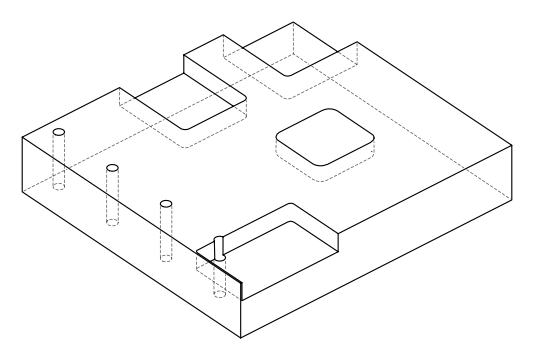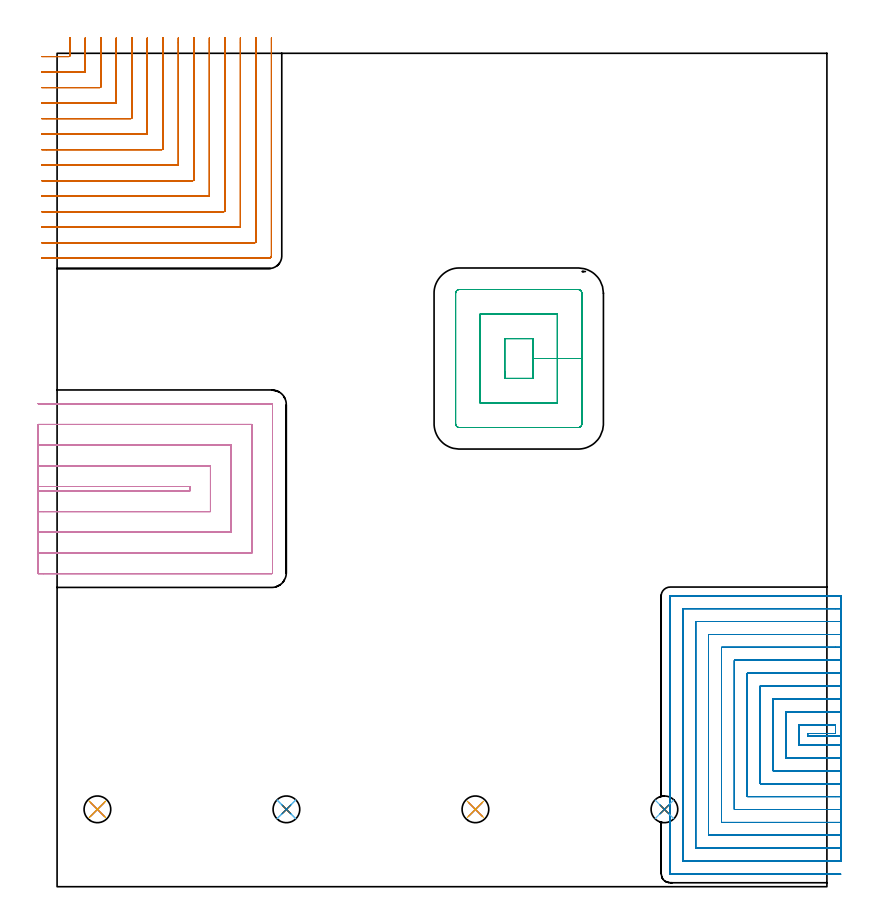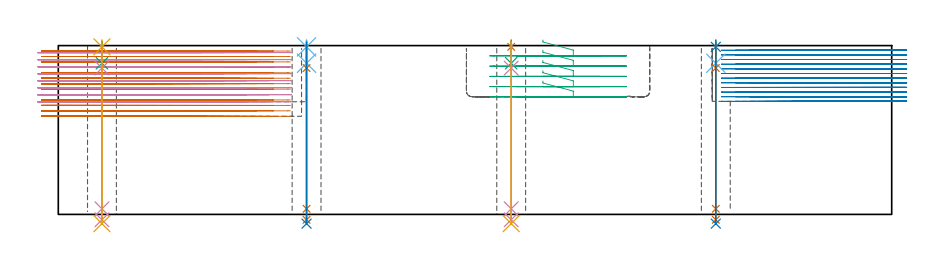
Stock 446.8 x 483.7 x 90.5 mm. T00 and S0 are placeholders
(PLAN: 20 operations, 16 tool changes, 196.6 min)
(1 MILL_CORNER_NOTCH_RECTANGULAR | CORNER_NOTCH_RECTANGULAR | NXT0201_011 | Follow Part, ap 3, ae 75% | 57.6 min | 616854 mm3)
(2 MILL_OPEN_POCKET | POCKET_OPEN | NXT0201_013 | Follow Part, ap 2.5, ae 75% | 99.62 min | 493242 mm3)
(3 MILL_RECTANGULAR_POCKET | POCKET_RECTANGULAR_STRAIGHT | NXT0201_007 | Follow Part, ap 6.25, ae 75% | 6.72 min | 278169 mm3)
(4 MILL_SLOT | SLOT_PARTIAL_RECTANGULAR | UGT0201_008 | Follow Part, ap 4, ae 75% | 28.96 min | 457963 mm3)
(5 SPOT_DRILL | STEP1HOLE | NXT0321_9005460120000 | 0.03 min | 35 mm3)
(6 SPOT_DRILL_1 | STEP1HOLE_1 | NXT0321_9005460120000 | 0.03 min | 12 mm3)
(7 SPOT_DRILL_2 | STEP1HOLE_2 | NXT0321_9005460120000 | 0.03 min | 21 mm3)
(8 SPOT_DRILL_3 | STEP1HOLE_3 | NXT0321_9005460120000 | 0.03 min | 0 mm3)
(9 DRILL_BLIND_HOLE_INTO_CENTER | STEP1HOLE | UGT0301_185 | 0.05 min | 221 mm3)
(10 GUN_DRILL_THROUGH_HOLE | STEP1HOLE | UGT0307_002 | 0.45 min | 2312 mm3)
(11 SPADE_DRILL_TO_ENLARGE_THROUGH_HOLE | STEP1HOLE | UGT0306_006 | 0.39 min | 14454 mm3)
(12 DRILL_BLIND_HOLE_INTO_CENTER_1 | STEP1HOLE_1 | UGT0301_185 | 0.05 min | 266 mm3)
(13 GUN_DRILL_THROUGH_HOLE_1 | STEP1HOLE_1 | UGT0307_002 | 0.45 min | 2246 mm3)
(14 SPADE_DRILL_TO_ENLARGE_THROUGH_HOLE_1 | STEP1HOLE_1 | UGT0306_006 | 0.39 min | 14497 mm3)
(15 DRILL_BLIND_HOLE_INTO_CENTER_2 | STEP1HOLE_2 | UGT0301_185 | 0.05 min | 275 mm3)
(16 GUN_DRILL_THROUGH_HOLE_2 | STEP1HOLE_2 | UGT0307_002 | 0.45 min | 2267 mm3)
(17 SPADE_DRILL_TO_ENLARGE_THROUGH_HOLE_2 | STEP1HOLE_2 | UGT0306_006 | 0.39 min | 14521 mm3)
(18 DRILL_BLIND_HOLE_INTO_CENTER_3 | STEP1HOLE_3 | UGT0301_185 | 0.05 min | 73 mm3)
(19 GUN_DRILL_THROUGH_HOLE_3 | STEP1HOLE_3 | UGT0307_002 | 0.45 min | 1693 mm3)
(20 SPADE_DRILL_TO_ENLARGE_THROUGH_HOLE_3 | STEP1HOLE_3 | UGT0306_006 | 0.39 min | 11579 mm3)
(TOOL NXT0201_011 | ENDMILL 12mm [2P460-1200-NA 1630] | D12 FL38 Z6)
(TOOL NXT0201_013 | ENDMILL 10mm | D10 FL30 Z4)
(TOOL NXT0201_007 | ENDMILL 25mm [R216.25-25050GCK54P 1620] | D25 R3 FL54 Z5)
(TOOL UGT0201_008 | End Mill 16 mm | D16 FL32 Z4)
(TOOL NXT0321_9005460120000 | NC Spot Drill, 142deg, 12mm, Carbide, Uncoated | D12 PA142 FL30 Z2)
(TOOL UGT0301_185 | Twist Drill 6.3 mm | D6.3 PA118 FL61 Z2)
(TOOL UGT0307_002 | Gun Drill 6 mm | D6 PA130 FL24 Z1)
(TOOL UGT0306_006 | Spade Drill 15.5mm | D15.5 PA132 FL10 Z2)
(OP 1 MILL_CORNER_NOTCH_RECTANGULAR)
G17 G21 G94 G90
T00 M6
G54
G17 G0 G90 X-9. Y481.8 S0 M3
G43 Z100.5 H1
Z87.585
G94 G1 X-6. F250.
X6.808 F500.
G3 X7.4 Y482.392 R0.6
G1 Y489.7
Y492.7 F250.
G0 Z100.5
X-9. Y472.8
Z87.585
G1 X-6.
X15.807 F500.
G3 X16.4 Y473.393 R0.6
G1 Y489.7
Y492.7 F250.
G0 Z100.5
X-9. Y463.8
Z87.585
G1 X-6.
X24.807 F500.
G3 X25.4 Y464.393 R0.6
G1 Y489.7
Y492.7 F250.
G0 Z100.5
X-9. Y454.8
Z87.585
G1 X-6.
X33.807 F500.
G3 X34.4 Y455.393 R0.6
G1 Y489.7
Y492.7 F250.
G0 Z100.5
X-9. Y445.8
Z87.585
G1 X-6.
X42.806 F500.
G3 X43.4 Y446.394 R0.6
G1 Y489.7
Y492.7 F250.
G0 Z100.5
X-9. Y436.8
Z87.585
G1 X-6.
X51.806 F500.
G3 X52.4 Y437.394 R0.6
G1 Y489.7
Y492.7 F250.
G0 Z100.5
X-9. Y427.8
Z87.585
G1 X-6.
X60.806 F500.
G3 X61.4 Y428.394 R0.6
G1 Y489.7
Y492.7 F250.
G0 Z100.5
X-9. Y418.8
Z87.585
G1 X-6.
X69.805 F500.
G3 X70.4 Y419.395 R0.6
G1 Y489.7
Y492.7 F250.
G0 Z100.5
X-9. Y409.8
Z87.585
G1 X-6.
X78.805 F500.
G3 X79.4 Y410.395 R0.6
G1 Y489.7
Y492.7 F250.
G0 Z100.5
X-9. Y400.8
Z87.585
G1 X-6.
X87.805 F500.
G3 X88.4 Y401.395 R0.6
G1 Y489.7
Y492.7 F250.
G0 Z100.5
X-9. Y391.8
Z87.585
G1 X-6.
X96.805 F500.
G3 X97.4 Y392.395 R0.6
G1 Y489.7
Y492.7 F250.
G0 Z100.5
X-9. Y382.8
Z87.585
G1 X-6.
X105.804 F500.
G3 X106.4 Y383.396 R0.6
G1 Y489.7
Y492.7 F250.
G0 Z100.5
X-9. Y373.8
Z87.585
G1 X-6.
X114.804 F500.
G3 X115.4 Y374.396 R0.6
G1 Y489.7
Y492.7 F250.
G0 Z100.5
X-9. Y364.8
Z87.585
G1 X-6.
X123.1 F500.
G3 X124.4 Y366.1 R1.3
G1 Y489.7
Y492.7 F250.
G0 Z100.5
X-9. Y481.8
Z84.669
G1 X-6.
X6.808 F500.
G3 X7.4 Y482.392 R0.6
G1 Y489.7
Y492.7 F250.
G0 Z100.5
X-9. Y472.8
Z84.669
G1 X-6.
X15.807 F500.
G3 X16.4 Y473.393 R0.6
G1 Y489.7
Y492.7 F250.
G0 Z100.5
X-9. Y463.8
Z84.669
G1 X-6.
X24.807 F500.
G3 X25.4 Y464.393 R0.6
G1 Y489.7
Y492.7 F250.
G0 Z100.5
X-9. Y454.8
Z84.669
G1 X-6.
X33.807 F500.
G3 X34.4 Y455.393 R0.6
G1 Y489.7
Y492.7 F250.
G0 Z100.5
X-9. Y445.8
Z84.669
G1 X-6.
X42.806 F500.
G3 X43.4 Y446.394 R0.6
G1 Y489.7
Y492.7 F250.
G0 Z100.5
X-9. Y436.8
Z84.669
G1 X-6.
X51.806 F500.
G3 X52.4 Y437.394 R0.6
G1 Y489.7
Y492.7 F250.
G0 Z100.5
X-9. Y427.8
Z84.669
G1 X-6.
X60.806 F500.
G3 X61.4 Y428.394 R0.6
G1 Y489.7
Y492.7 F250.
G0 Z100.5
X-9. Y418.8
Z84.669
G1 X-6.
X69.805 F500.
G3 X70.4 Y419.395 R0.6
G1 Y489.7
Y492.7 F250.
G0 Z100.5
X-9. Y409.8
Z84.669
G1 X-6.
X78.805 F500.
G3 X79.4 Y410.395 R0.6
G1 Y489.7
Y492.7 F250.
G0 Z100.5
X-9. Y400.8
Z84.669
G1 X-6.
X87.805 F500.
G3 X88.4 Y401.395 R0.6
G1 Y489.7
Y492.7 F250.
G0 Z100.5
X-9. Y391.8
Z84.669
G1 X-6.
X96.805 F500.
G3 X97.4 Y392.395 R0.6
G1 Y489.7
Y492.7 F250.
G0 Z100.5
X-9. Y382.8
Z84.669
G1 X-6.
X105.804 F500.
G3 X106.4 Y383.396 R0.6
G1 Y489.7
Y492.7 F250.
G0 Z100.5
X-9. Y373.8
Z84.669
G1 X-6.
X114.804 F500.
G3 X115.4 Y374.396 R0.6
G1 Y489.7
Y492.7 F250.
G0 Z100.5
X-9. Y364.8
Z84.669
G1 X-6.
X123.1 F500.
G3 X124.4 Y366.1 R1.3
G1 Y489.7
Y492.7 F250.
G0 Z100.5
X-9. Y481.8
Z81.754
G1 X-6.
X6.808 F500.
G3 X7.4 Y482.392 R0.6
G1 Y489.7
Y492.7 F250.
G0 Z100.5
X-9. Y472.8
Z81.754
G1 X-6.
X15.807 F500.
G3 X16.4 Y473.393 R0.6
G1 Y489.7
Y492.7 F250.
G0 Z100.5
X-9. Y463.8
Z81.754
G1 X-6.
X24.807 F500.
G3 X25.4 Y464.393 R0.6
G1 Y489.7
Y492.7 F250.
G0 Z100.5
X-9. Y454.8
Z81.754
G1 X-6.
X33.807 F500.
G3 X34.4 Y455.393 R0.6
G1 Y489.7
Y492.7 F250.
G0 Z100.5
X-9. Y445.8
Z81.754
G1 X-6.
X42.806 F500.
G3 X43.4 Y446.394 R0.6
G1 Y489.7
Y492.7 F250.
G0 Z100.5
X-9. Y436.8
Z81.754
G1 X-6.
X51.806 F500.
G3 X52.4 Y437.394 R0.6
G1 Y489.7
Y492.7 F250.
G0 Z100.5
X-9. Y427.8
Z81.754
G1 X-6.
X60.806 F500.
G3 X61.4 Y428.394 R0.6
G1 Y489.7
Y492.7 F250.
G0 Z100.5
X-9. Y418.8
Z81.754
G1 X-6.
X69.805 F500.
G3 X70.4 Y419.395 R0.6
G1 Y489.7
Y492.7 F250.
G0 Z100.5
X-9. Y409.8
Z81.754
G1 X-6.
X78.805 F500.
G3 X79.4 Y410.395 R0.6
G1 Y489.7
Y492.7 F250.
G0 Z100.5
X-9. Y400.8
Z81.754
G1 X-6.
X87.805 F500.
G3 X88.4 Y401.395 R0.6
G1 Y489.7
Y492.7 F250.
G0 Z100.5
X-9. Y391.8
Z81.754
G1 X-6.
X96.805 F500.
G3 X97.4 Y392.395 R0.6
G1 Y489.7
Y492.7 F250.
G0 Z100.5
X-9. Y382.8
Z81.754
G1 X-6.
X105.804 F500.
G3 X106.4 Y383.396 R0.6
G1 Y489.7
Y492.7 F250.
G0 Z100.5
X-9. Y373.8
Z81.754
G1 X-6.
X114.804 F500.
G3 X115.4 Y374.396 R0.6
G1 Y489.7
Y492.7 F250.
G0 Z100.5
X-9. Y364.8
Z81.754
G1 X-6.
X123.1 F500.
G3 X124.4 Y366.1 R1.3
G1 Y489.7
Y492.7 F250.
G0 Z100.5
X-9. Y481.8
Z78.838
G1 X-6.
X6.808 F500.
G3 X7.4 Y482.392 R0.6
G1 Y489.7
Y492.7 F250.
G0 Z100.5
X-9. Y472.8
Z78.838
G1 X-6.
X15.807 F500.
G3 X16.4 Y473.393 R0.6
G1 Y489.7
Y492.7 F250.
G0 Z100.5
X-9. Y463.8
Z78.838
G1 X-6.
X24.807 F500.
G3 X25.4 Y464.393 R0.6
G1 Y489.7
Y492.7 F250.
G0 Z100.5
X-9. Y454.8
Z78.838
G1 X-6.
X33.807 F500.
G3 X34.4 Y455.393 R0.6
G1 Y489.7
Y492.7 F250.
G0 Z100.5
X-9. Y445.8
Z78.838
G1 X-6.
X42.806 F500.
G3 X43.4 Y446.394 R0.6
G1 Y489.7
Y492.7 F250.
G0 Z100.5
X-9. Y436.8
Z78.838
G1 X-6.
X51.806 F500.
G3 X52.4 Y437.394 R0.6
G1 Y489.7
Y492.7 F250.
G0 Z100.5
X-9. Y427.8
Z78.838
G1 X-6.
X60.806 F500.
G3 X61.4 Y428.394 R0.6
G1 Y489.7
Y492.7 F250.
G0 Z100.5
X-9. Y418.8
Z78.838
G1 X-6.
X69.805 F500.
G3 X70.4 Y419.395 R0.6
G1 Y489.7
Y492.7 F250.
G0 Z100.5
X-9. Y409.8
Z78.838
G1 X-6.
X78.805 F500.
G3 X79.4 Y410.395 R0.6
G1 Y489.7
Y492.7 F250.
G0 Z100.5
X-9. Y400.8
Z78.838
G1 X-6.
X87.805 F500.
G3 X88.4 Y401.395 R0.6
G1 Y489.7
Y492.7 F250.
G0 Z100.5
X-9. Y391.8
Z78.838
G1 X-6.
X96.805 F500.
G3 X97.4 Y392.395 R0.6
G1 Y489.7
Y492.7 F250.
G0 Z100.5
X-9. Y382.8
Z78.838
G1 X-6.
X105.804 F500.
G3 X106.4 Y383.396 R0.6
G1 Y489.7
Y492.7 F250.
G0 Z100.5
X-9. Y373.8
Z78.838
G1 X-6.
X114.804 F500.
G3 X115.4 Y374.396 R0.6
G1 Y489.7
Y492.7 F250.
G0 Z100.5
X-9. Y364.8
Z78.838
G1 X-6.
X123.1 F500.
G3 X124.4 Y366.1 R1.3
G1 Y489.7
Y492.7 F250.
G0 Z100.5
X-9. Y481.8
Z75.923
G1 X-6.
X6.808 F500.
G3 X7.4 Y482.392 R0.6
G1 Y489.7
Y492.7 F250.
G0 Z100.5
X-9. Y472.8
Z75.923
G1 X-6.
X15.807 F500.
G3 X16.4 Y473.393 R0.6
G1 Y489.7
Y492.7 F250.
G0 Z100.5
X-9. Y463.8
Z75.923
G1 X-6.
X24.807 F500.
G3 X25.4 Y464.393 R0.6
G1 Y489.7
Y492.7 F250.
G0 Z100.5
X-9. Y454.8
Z75.923
G1 X-6.
X33.807 F500.
G3 X34.4 Y455.393 R0.6
G1 Y489.7
Y492.7 F250.
G0 Z100.5
X-9. Y445.8
Z75.923
G1 X-6.
X42.806 F500.
G3 X43.4 Y446.394 R0.6
G1 Y489.7
Y492.7 F250.
G0 Z100.5
X-9. Y436.8
Z75.923
G1 X-6.
X51.806 F500.
G3 X52.4 Y437.394 R0.6
G1 Y489.7
Y492.7 F250.
G0 Z100.5
X-9. Y427.8
Z75.923
G1 X-6.
X60.806 F500.
G3 X61.4 Y428.394 R0.6
G1 Y489.7
Y492.7 F250.
G0 Z100.5
X-9. Y418.8
Z75.923
G1 X-6.
X69.805 F500.
G3 X70.4 Y419.395 R0.6
G1 Y489.7
Y492.7 F250.
G0 Z100.5
X-9. Y409.8
Z75.923
G1 X-6.
X78.805 F500.
G3 X79.4 Y410.395 R0.6
G1 Y489.7
Y492.7 F250.
G0 Z100.5
X-9. Y400.8
Z75.923
G1 X-6.
X87.805 F500.
G3 X88.4 Y401.395 R0.6
G1 Y489.7
Y492.7 F250.
G0 Z100.5
X-9. Y391.8
Z75.923
G1 X-6.
X96.805 F500.
G3 X97.4 Y392.395 R0.6
G1 Y489.7
Y492.7 F250.
G0 Z100.5
X-9. Y382.8
Z75.923
G1 X-6.
X105.804 F500.
G3 X106.4 Y383.396 R0.6
G1 Y489.7
Y492.7 F250.
G0 Z100.5
X-9. Y373.8
Z75.923
G1 X-6.
X114.804 F500.
G3 X115.4 Y374.396 R0.6
G1 Y489.7
Y492.7 F250.
G0 Z100.5
X-9. Y364.8
Z75.923
G1 X-6.
X123.1 F500.
G3 X124.4 Y366.1 R1.3
G1 Y489.7
Y492.7 F250.
G0 Z100.5
X-9. Y481.8
Z73.008
G1 X-6.
X6.808 F500.
G3 X7.4 Y482.392 R0.6
G1 Y489.7
Y492.7 F250.
G0 Z100.5
X-9. Y472.8
Z73.008
G1 X-6.
X15.807 F500.
G3 X16.4 Y473.393 R0.6
G1 Y489.7
Y492.7 F250.
G0 Z100.5
X-9. Y463.8
Z73.008
G1 X-6.
X24.807 F500.
G3 X25.4 Y464.393 R0.6
G1 Y489.7
Y492.7 F250.
G0 Z100.5
X-9. Y454.8
Z73.008
G1 X-6.
X33.807 F500.
G3 X34.4 Y455.393 R0.6
G1 Y489.7
Y492.7 F250.
G0 Z100.5
X-9. Y445.8
Z73.008
G1 X-6.
X42.806 F500.
G3 X43.4 Y446.394 R0.6
G1 Y489.7
Y492.7 F250.
G0 Z100.5
X-9. Y436.8
Z73.008
G1 X-6.
X51.806 F500.
G3 X52.4 Y437.394 R0.6
G1 Y489.7
Y492.7 F250.
G0 Z100.5
X-9. Y427.8
Z73.008
G1 X-6.
X60.806 F500.
G3 X61.4 Y428.394 R0.6
G1 Y489.7
Y492.7 F250.
G0 Z100.5
X-9. Y418.8
Z73.008
G1 X-6.
X69.805 F500.
G3 X70.4 Y419.395 R0.6
G1 Y489.7
Y492.7 F250.
G0 Z100.5
X-9. Y409.8
Z73.008
G1 X-6.
X78.805 F500.
G3 X79.4 Y410.395 R0.6
G1 Y489.7
Y492.7 F250.
G0 Z100.5
X-9. Y400.8
Z73.008
G1 X-6.
X87.805 F500.
G3 X88.4 Y401.395 R0.6
G1 Y489.7
Y492.7 F250.
G0 Z100.5
X-9. Y391.8
Z73.008
G1 X-6.
X96.805 F500.
G3 X97.4 Y392.395 R0.6
G1 Y489.7
Y492.7 F250.
G0 Z100.5
X-9. Y382.8
Z73.008
G1 X-6.
X105.804 F500.
G3 X106.4 Y383.396 R0.6
G1 Y489.7
Y492.7 F250.
G0 Z100.5
X-9. Y373.8
Z73.008
G1 X-6.
X114.804 F500.
G3 X115.4 Y374.396 R0.6
G1 Y489.7
Y492.7 F250.
G0 Z100.5
X-9. Y364.8
Z73.008
G1 X-6.
X123.1 F500.
G3 X124.4 Y366.1 R1.3
G1 Y489.7
Y492.7 F250.
G0 Z100.5
X-9. Y481.8
Z70.092
G1 X-6.
X6.808 F500.
G3 X7.4 Y482.392 R0.6
G1 Y489.7
Y492.7 F250.
G0 Z100.5
X-9. Y472.8
Z70.092
G1 X-6.
X15.807 F500.
G3 X16.4 Y473.393 R0.6
G1 Y489.7
Y492.7 F250.
G0 Z100.5
X-9. Y463.8
Z70.092
G1 X-6.
X24.807 F500.
G3 X25.4 Y464.393 R0.6
G1 Y489.7
Y492.7 F250.
G0 Z100.5
X-9. Y454.8
Z70.092
G1 X-6.
X33.807 F500.
G3 X34.4 Y455.393 R0.6
G1 Y489.7
Y492.7 F250.
G0 Z100.5
X-9. Y445.8
Z70.092
G1 X-6.
X42.806 F500.
G3 X43.4 Y446.394 R0.6
G1 Y489.7
Y492.7 F250.
G0 Z100.5
X-9. Y436.8
Z70.092
G1 X-6.
X51.806 F500.
G3 X52.4 Y437.394 R0.6
G1 Y489.7
Y492.7 F250.
G0 Z100.5
X-9. Y427.8
Z70.092
G1 X-6.
X60.806 F500.
G3 X61.4 Y428.394 R0.6
G1 Y489.7
Y492.7 F250.
G0 Z100.5
X-9. Y418.8
Z70.092
G1 X-6.
X69.805 F500.
G3 X70.4 Y419.395 R0.6
G1 Y489.7
Y492.7 F250.
G0 Z100.5
X-9. Y409.8
Z70.092
G1 X-6.
X78.805 F500.
G3 X79.4 Y410.395 R0.6
G1 Y489.7
Y492.7 F250.
G0 Z100.5
X-9. Y400.8
Z70.092
G1 X-6.
X87.805 F500.
G3 X88.4 Y401.395 R0.6
G1 Y489.7
Y492.7 F250.
G0 Z100.5
X-9. Y391.8
Z70.092
G1 X-6.
X96.805 F500.
G3 X97.4 Y392.395 R0.6
G1 Y489.7
Y492.7 F250.
G0 Z100.5
X-9. Y382.8
Z70.092
G1 X-6.
X105.804 F500.
G3 X106.4 Y383.396 R0.6
G1 Y489.7
Y492.7 F250.
G0 Z100.5
X-9. Y373.8
Z70.092
G1 X-6.
X114.804 F500.
G3 X115.4 Y374.396 R0.6
G1 Y489.7
Y492.7 F250.
G0 Z100.5
X-9. Y364.8
Z70.092
G1 X-6.
X123.1 F500.
G3 X124.4 Y366.1 R1.3
G1 Y489.7
Y492.7 F250.
G0 Z100.5
X-9. Y481.8
Z67.177
G1 X-6.
X6.808 F500.
G3 X7.4 Y482.392 R0.6
G1 Y489.7
Y492.7 F250.
G0 Z100.5
X-9. Y472.8
Z67.177
G1 X-6.
X15.807 F500.
G3 X16.4 Y473.393 R0.6
G1 Y489.7
Y492.7 F250.
G0 Z100.5
X-9. Y463.8
Z67.177
G1 X-6.
X24.807 F500.
G3 X25.4 Y464.393 R0.6
G1 Y489.7
Y492.7 F250.
G0 Z100.5
X-9. Y454.8
Z67.177
G1 X-6.
X33.807 F500.
G3 X34.4 Y455.393 R0.6
G1 Y489.7
Y492.7 F250.
G0 Z100.5
X-9. Y445.8
Z67.177
G1 X-6.
X42.806 F500.
G3 X43.4 Y446.394 R0.6
G1 Y489.7
Y492.7 F250.
G0 Z100.5
X-9. Y436.8
Z67.177
G1 X-6.
X51.806 F500.
G3 X52.4 Y437.394 R0.6
G1 Y489.7
Y492.7 F250.
G0 Z100.5
X-9. Y427.8
Z67.177
G1 X-6.
X60.806 F500.
G3 X61.4 Y428.394 R0.6
G1 Y489.7
Y492.7 F250.
G0 Z100.5
X-9. Y418.8
Z67.177
G1 X-6.
X69.805 F500.
G3 X70.4 Y419.395 R0.6
G1 Y489.7
Y492.7 F250.
G0 Z100.5
X-9. Y409.8
Z67.177
G1 X-6.
X78.805 F500.
G3 X79.4 Y410.395 R0.6
G1 Y489.7
Y492.7 F250.
G0 Z100.5
X-9. Y400.8
Z67.177
G1 X-6.
X87.805 F500.
G3 X88.4 Y401.395 R0.6
G1 Y489.7
Y492.7 F250.
G0 Z100.5
X-9. Y391.8
Z67.177
G1 X-6.
X96.805 F500.
G3 X97.4 Y392.395 R0.6
G1 Y489.7
Y492.7 F250.
G0 Z100.5
X-9. Y382.8
Z67.177
G1 X-6.
X105.804 F500.
G3 X106.4 Y383.396 R0.6
G1 Y489.7
Y492.7 F250.
G0 Z100.5
X-9. Y373.8
Z67.177
G1 X-6.
X114.804 F500.
G3 X115.4 Y374.396 R0.6
G1 Y489.7
Y492.7 F250.
G0 Z100.5
X-9. Y364.8
Z67.177
G1 X-6.
X123.1 F500.
G3 X124.4 Y366.1 R1.3
G1 Y489.7
Y492.7 F250.
G0 Z100.5
X-9. Y481.8
Z64.262
G1 X-6.
X6.808 F500.
G3 X7.4 Y482.392 R0.6
G1 Y489.7
Y492.7 F250.
G0 Z100.5
X-9. Y472.8
Z64.262
G1 X-6.
X15.807 F500.
G3 X16.4 Y473.393 R0.6
G1 Y489.7
Y492.7 F250.
G0 Z100.5
X-9. Y463.8
Z64.262
G1 X-6.
X24.807 F500.
G3 X25.4 Y464.393 R0.6
G1 Y489.7
Y492.7 F250.
G0 Z100.5
X-9. Y454.8
Z64.262
G1 X-6.
X33.807 F500.
G3 X34.4 Y455.393 R0.6
G1 Y489.7
Y492.7 F250.
G0 Z100.5
X-9. Y445.8
Z64.262
G1 X-6.
X42.806 F500.
G3 X43.4 Y446.394 R0.6
G1 Y489.7
Y492.7 F250.
G0 Z100.5
X-9. Y436.8
Z64.262
G1 X-6.
X51.806 F500.
G3 X52.4 Y437.394 R0.6
G1 Y489.7
Y492.7 F250.
G0 Z100.5
X-9. Y427.8
Z64.262
G1 X-6.
X60.806 F500.
G3 X61.4 Y428.394 R0.6
G1 Y489.7
Y492.7 F250.
G0 Z100.5
X-9. Y418.8
Z64.262
G1 X-6.
X69.805 F500.
G3 X70.4 Y419.395 R0.6
G1 Y489.7
Y492.7 F250.
G0 Z100.5
X-9. Y409.8
Z64.262
G1 X-6.
X78.805 F500.
G3 X79.4 Y410.395 R0.6
G1 Y489.7
Y492.7 F250.
G0 Z100.5
X-9. Y400.8
Z64.262
G1 X-6.
X87.805 F500.
G3 X88.4 Y401.395 R0.6
G1 Y489.7
Y492.7 F250.
G0 Z100.5
X-9. Y391.8
Z64.262
G1 X-6.
X96.805 F500.
G3 X97.4 Y392.395 R0.6
G1 Y489.7
Y492.7 F250.
G0 Z100.5
X-9. Y382.8
Z64.262
G1 X-6.
X105.804 F500.
G3 X106.4 Y383.396 R0.6
G1 Y489.7
Y492.7 F250.
G0 Z100.5
X-9. Y373.8
Z64.262
G1 X-6.
X114.804 F500.
G3 X115.4 Y374.396 R0.6
G1 Y489.7
Y492.7 F250.
G0 Z100.5
X-9. Y364.8
Z64.262
G1 X-6.
X123.1 F500.
G3 X124.4 Y366.1 R1.3
G1 Y489.7
Y492.7 F250.
G0 Z100.5
X-9. Y481.8
Z61.346
G1 X-6.
X6.808 F500.
G3 X7.4 Y482.392 R0.6
G1 Y489.7
Y492.7 F250.
G0 Z100.5
X-9. Y472.8
Z61.346
G1 X-6.
X15.807 F500.
G3 X16.4 Y473.393 R0.6
G1 Y489.7
Y492.7 F250.
G0 Z100.5
X-9. Y463.8
Z61.346
G1 X-6.
X24.807 F500.
G3 X25.4 Y464.393 R0.6
G1 Y489.7
Y492.7 F250.
G0 Z100.5
X-9. Y454.8
Z61.346
G1 X-6.
X33.807 F500.
G3 X34.4 Y455.393 R0.6
G1 Y489.7
Y492.7 F250.
G0 Z100.5
X-9. Y445.8
Z61.346
G1 X-6.
X42.806 F500.
G3 X43.4 Y446.394 R0.6
G1 Y489.7
Y492.7 F250.
G0 Z100.5
X-9. Y436.8
Z61.346
G1 X-6.
X51.806 F500.
G3 X52.4 Y437.394 R0.6
G1 Y489.7
Y492.7 F250.
G0 Z100.5
X-9. Y427.8
Z61.346
G1 X-6.
X60.806 F500.
G3 X61.4 Y428.394 R0.6
G1 Y489.7
Y492.7 F250.
G0 Z100.5
X-9. Y418.8
Z61.346
G1 X-6.
X69.805 F500.
G3 X70.4 Y419.395 R0.6
G1 Y489.7
Y492.7 F250.
G0 Z100.5
X-9. Y409.8
Z61.346
G1 X-6.
X78.805 F500.
G3 X79.4 Y410.395 R0.6
G1 Y489.7
Y492.7 F250.
G0 Z100.5
X-9. Y400.8
Z61.346
G1 X-6.
X87.805 F500.
G3 X88.4 Y401.395 R0.6
G1 Y489.7
Y492.7 F250.
G0 Z100.5
X-9. Y391.8
Z61.346
G1 X-6.
X96.805 F500.
G3 X97.4 Y392.395 R0.6
G1 Y489.7
Y492.7 F250.
G0 Z100.5
X-9. Y382.8
Z61.346
G1 X-6.
X105.804 F500.
G3 X106.4 Y383.396 R0.6
G1 Y489.7
Y492.7 F250.
G0 Z100.5
X-9. Y373.8
Z61.346
G1 X-6.
X114.804 F500.
G3 X115.4 Y374.396 R0.6
G1 Y489.7
Y492.7 F250.
G0 Z100.5
X-9. Y364.8
Z61.346
G1 X-6.
X123.1 F500.
G3 X124.4 Y366.1 R1.3
G1 Y489.7
Y492.7 F250.
G0 Z100.5
X-9. Y481.8
Z58.431
G1 X-6.
X6.808 F500.
G3 X7.4 Y482.392 R0.6
G1 Y489.7
Y492.7 F250.
G0 Z100.5
X-9. Y472.8
Z58.431
G1 X-6.
X15.807 F500.
G3 X16.4 Y473.393 R0.6
G1 Y489.7
Y492.7 F250.
G0 Z100.5
X-9. Y463.8
Z58.431
G1 X-6.
X24.807 F500.
G3 X25.4 Y464.393 R0.6
G1 Y489.7
Y492.7 F250.
G0 Z100.5
X-9. Y454.8
Z58.431
G1 X-6.
X33.807 F500.
G3 X34.4 Y455.393 R0.6
G1 Y489.7
Y492.7 F250.
G0 Z100.5
X-9. Y445.8
Z58.431
G1 X-6.
X42.806 F500.
G3 X43.4 Y446.394 R0.6
G1 Y489.7
Y492.7 F250.
G0 Z100.5
X-9. Y436.8
Z58.431
G1 X-6.
X51.806 F500.
G3 X52.4 Y437.394 R0.6
G1 Y489.7
Y492.7 F250.
G0 Z100.5
X-9. Y427.8
Z58.431
G1 X-6.
X60.806 F500.
G3 X61.4 Y428.394 R0.6
G1 Y489.7
Y492.7 F250.
G0 Z100.5
X-9. Y418.8
Z58.431
G1 X-6.
X69.805 F500.
G3 X70.4 Y419.395 R0.6
G1 Y489.7
Y492.7 F250.
G0 Z100.5
X-9. Y409.8
Z58.431
G1 X-6.
X78.805 F500.
G3 X79.4 Y410.395 R0.6
G1 Y489.7
Y492.7 F250.
G0 Z100.5
X-9. Y400.8
Z58.431
G1 X-6.
X87.805 F500.
G3 X88.4 Y401.395 R0.6
G1 Y489.7
Y492.7 F250.
G0 Z100.5
X-9. Y391.8
Z58.431
G1 X-6.
X96.805 F500.
G3 X97.4 Y392.395 R0.6
G1 Y489.7
Y492.7 F250.
G0 Z100.5
X-9. Y382.8
Z58.431
G1 X-6.
X105.804 F500.
G3 X106.4 Y383.396 R0.6
G1 Y489.7
Y492.7 F250.
G0 Z100.5
X-9. Y373.8
Z58.431
G1 X-6.
X114.804 F500.
G3 X115.4 Y374.396 R0.6
G1 Y489.7
Y492.7 F250.
G0 Z100.5
X-9. Y364.8
Z58.431
G1 X-6.
X123.1 F500.
G3 X124.4 Y366.1 R1.3
G1 Y489.7
Y492.7 F250.
G0 Z100.5
X-9. Y481.8
Z55.515
G1 X-6.
X6.808 F500.
G3 X7.4 Y482.392 R0.6
G1 Y489.7
Y492.7 F250.
G0 Z100.5
X-9. Y472.8
Z55.515
G1 X-6.
X15.807 F500.
G3 X16.4 Y473.393 R0.6
G1 Y489.7
Y492.7 F250.
G0 Z100.5
X-9. Y463.8
Z55.515
G1 X-6.
X24.807 F500.
G3 X25.4 Y464.393 R0.6
G1 Y489.7
Y492.7 F250.
G0 Z100.5
X-9. Y454.8
Z55.515
G1 X-6.
X33.807 F500.
G3 X34.4 Y455.393 R0.6
G1 Y489.7
Y492.7 F250.
G0 Z100.5
X-9. Y445.8
Z55.515
G1 X-6.
X42.806 F500.
G3 X43.4 Y446.394 R0.6
G1 Y489.7
Y492.7 F250.
G0 Z100.5
X-9. Y436.8
Z55.515
G1 X-6.
X51.806 F500.
G3 X52.4 Y437.394 R0.6
G1 Y489.7
Y492.7 F250.
G0 Z100.5
X-9. Y427.8
Z55.515
G1 X-6.
X60.806 F500.
G3 X61.4 Y428.394 R0.6
G1 Y489.7
Y492.7 F250.
G0 Z100.5
X-9. Y418.8
Z55.515
G1 X-6.
X69.805 F500.
G3 X70.4 Y419.395 R0.6
G1 Y489.7
Y492.7 F250.
G0 Z100.5
X-9. Y409.8
Z55.515
G1 X-6.
X78.805 F500.
G3 X79.4 Y410.395 R0.6
G1 Y489.7
Y492.7 F250.
G0 Z100.5
X-9. Y400.8
Z55.515
G1 X-6.
X87.805 F500.
G3 X88.4 Y401.395 R0.6
G1 Y489.7
Y492.7 F250.
G0 Z100.5
X-9. Y391.8
Z55.515
G1 X-6.
X96.805 F500.
G3 X97.4 Y392.395 R0.6
G1 Y489.7
Y492.7 F250.
G0 Z100.5
X-9. Y382.8
Z55.515
G1 X-6.
X105.804 F500.
G3 X106.4 Y383.396 R0.6
G1 Y489.7
Y492.7 F250.
G0 Z100.5
X-9. Y373.8
Z55.515
G1 X-6.
X114.804 F500.
G3 X115.4 Y374.396 R0.6
G1 Y489.7
Y492.7 F250.
G0 Z100.5
X-9. Y364.8
Z55.515
G1 X-6.
X123.1 F500.
G3 X124.4 Y366.1 R1.3
G1 Y489.7
Y492.7 F250.
G0 Z100.5
X-9. Y481.8
Z52.6
G1 X-6.
X6.808 F500.
G3 X7.4 Y482.392 R0.6
G1 Y489.7
Y492.7 F250.
G0 Z100.5
X-9. Y472.8
Z52.6
G1 X-6.
X15.807 F500.
G3 X16.4 Y473.393 R0.6
G1 Y489.7
Y492.7 F250.
G0 Z100.5
X-9. Y463.8
Z52.6
G1 X-6.
X24.807 F500.
G3 X25.4 Y464.393 R0.6
G1 Y489.7
Y492.7 F250.
G0 Z100.5
X-9. Y454.8
Z52.6
G1 X-6.
X33.807 F500.
G3 X34.4 Y455.393 R0.6
G1 Y489.7
Y492.7 F250.
G0 Z100.5
X-9. Y445.8
Z52.6
G1 X-6.
X42.806 F500.
G3 X43.4 Y446.394 R0.6
G1 Y489.7
Y492.7 F250.
G0 Z100.5
X-9. Y436.8
Z52.6
G1 X-6.
X51.806 F500.
G3 X52.4 Y437.394 R0.6
G1 Y489.7
Y492.7 F250.
G0 Z100.5
X-9. Y427.8
Z52.6
G1 X-6.
X60.806 F500.
G3 X61.4 Y428.394 R0.6
G1 Y489.7
Y492.7 F250.
G0 Z100.5
X-9. Y418.8
Z52.6
G1 X-6.
X69.805 F500.
G3 X70.4 Y419.395 R0.6
G1 Y489.7
Y492.7 F250.
G0 Z100.5
X-9. Y409.8
Z52.6
G1 X-6.
X78.805 F500.
G3 X79.4 Y410.395 R0.6
G1 Y489.7
Y492.7 F250.
G0 Z100.5
X-9. Y400.8
Z52.6
G1 X-6.
X87.805 F500.
G3 X88.4 Y401.395 R0.6
G1 Y489.7
Y492.7 F250.
G0 Z100.5
X-9. Y391.8
Z52.6
G1 X-6.
X96.805 F500.
G3 X97.4 Y392.395 R0.6
G1 Y489.7
Y492.7 F250.
G0 Z100.5
X-9. Y382.8
Z52.6
G1 X-6.
X105.804 F500.
G3 X106.4 Y383.396 R0.6
G1 Y489.7
Y492.7 F250.
G0 Z100.5
X-9. Y373.8
Z52.6
G1 X-6.
X114.804 F500.
G3 X115.4 Y374.396 R0.6
G1 Y489.7
Y492.7 F250.
G0 Z100.5
X-9. Y364.8
Z52.6
G1 X-6.
X123.1 F500.
G3 X124.4 Y366.1 R1.3
G1 Y489.7
Y492.7 F250.
G0 Z100.5
M5
M2
(OP 2 MILL_OPEN_POCKET)
G17 G21 G94 G90
T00 M6
G54
G17 G0 G90 X454.8 Y87.3 S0 M3
G43 Z100.5 H0
Z88.008
G94 G1 X451.8 F250.
X435.6 F500.
Y88.9
X451.8
Y93.9
X430.6
Y82.3
X451.8
X454.8 F250.
Y101.4
X451.8
X423.1 F500.
Y74.8
X451.8
X454.8 F250.
Y108.9
X451.8
X415.6 F500.
Y67.3
X451.8
X454.8 F250.
Y116.4
X451.8
X408.1 F500.
Y59.8
X451.8
X454.8 F250.
Y123.9
X451.8
X400.6 F500.
Y52.3
X451.8
X454.8 F250.
Y131.4
X451.8
X393.1 F500.
Y44.8
X451.8
X454.8 F250.
Y138.9
X451.8
X385.6 F500.
Y37.3
X451.8
X454.8 F250.
Y146.4
X451.8
X378.1 F500.
Y29.8
X451.8
X454.8 F250.
Y153.9
X451.8
X370.6 F500.
Y22.3
X451.8
X454.8 F250.
Y161.4
X451.8
X363.1 F500.
Y14.8
X451.8
X454.8 F250.
Y168.9
X451.8
X355.8 F500.
G3 X355.6 Y168.7 R0.2
G1 Y7.5
G3 X355.8 Y7.3 R0.2
G1 X451.8
X454.8 F250.
G0 Y87.3 Z85.517
G1 X451.8
X435.6 F500.
Y88.9
X451.8
Y93.9
X430.6
Y82.3
X451.8
X454.8 F250.
Y101.4
X451.8
X423.1 F500.
Y74.8
X451.8
X454.8 F250.
Y108.9
X451.8
X415.6 F500.
Y67.3
X451.8
X454.8 F250.
Y116.4
X451.8
X408.1 F500.
Y59.8
X451.8
X454.8 F250.
Y123.9
X451.8
X400.6 F500.
Y52.3
X451.8
X454.8 F250.
Y131.4
X451.8
X393.1 F500.
Y44.8
X451.8
X454.8 F250.
Y138.9
X451.8
X385.6 F500.
Y37.3
X451.8
X454.8 F250.
Y146.4
X451.8
X378.1 F500.
Y29.8
X451.8
X454.8 F250.
Y153.9
X451.8
X370.6 F500.
Y22.3
X451.8
X454.8 F250.
Y161.4
X451.8
X363.1 F500.
Y14.8
X451.8
X454.8 F250.
Y168.9
X451.8
X355.8 F500.
G3 X355.6 Y168.7 R0.2
G1 Y7.5
G3 X355.8 Y7.3 R0.2
G1 X451.8
X454.8 F250.
G0 Y87.3 Z83.025
G1 X451.8
X435.6 F500.
Y88.9
X451.8
Y93.9
X430.6
Y82.3
X451.8
X454.8 F250.
Y101.4
X451.8
X423.1 F500.
Y74.8
X451.8
X454.8 F250.
Y108.9
X451.8
X415.6 F500.
Y67.3
X451.8
X454.8 F250.
Y116.4
X451.8
X408.1 F500.
Y59.8
X451.8
X454.8 F250.
Y123.9
X451.8
X400.6 F500.
Y52.3
X451.8
X454.8 F250.
Y131.4
X451.8
X393.1 F500.
Y44.8
X451.8
X454.8 F250.
Y138.9
X451.8
X385.6 F500.
Y37.3
X451.8
X454.8 F250.
Y146.4
X451.8
X378.1 F500.
Y29.8
X451.8
X454.8 F250.
Y153.9
X451.8
X370.6 F500.
Y22.3
X451.8
X454.8 F250.
Y161.4
X451.8
X363.1 F500.
Y14.8
X451.8
X454.8 F250.
Y168.9
X451.8
X355.8 F500.
G3 X355.6 Y168.7 R0.2
G1 Y7.5
G3 X355.8 Y7.3 R0.2
G1 X451.8
X454.8 F250.
G0 Y87.3 Z80.533
G1 X451.8
X435.6 F500.
Y88.9
X451.8
Y93.9
X430.6
Y82.3
X451.8
X454.8 F250.
Y101.4
X451.8
X423.1 F500.
Y74.8
X451.8
X454.8 F250.
Y108.9
X451.8
X415.6 F500.
Y67.3
X451.8
X454.8 F250.
Y116.4
X451.8
X408.1 F500.
Y59.8
X451.8
X454.8 F250.
Y123.9
X451.8
X400.6 F500.
Y52.3
X451.8
X454.8 F250.
Y131.4
X451.8
X393.1 F500.
Y44.8
X451.8
X454.8 F250.
Y138.9
X451.8
X385.6 F500.
Y37.3
X451.8
X454.8 F250.
Y146.4
X451.8
X378.1 F500.
Y29.8
X451.8
X454.8 F250.
Y153.9
X451.8
X370.6 F500.
Y22.3
X451.8
X454.8 F250.
Y161.4
X451.8
X363.1 F500.
Y14.8
X451.8
X454.8 F250.
Y168.9
X451.8
X355.8 F500.
G3 X355.6 Y168.7 R0.2
G1 Y7.5
G3 X355.8 Y7.3 R0.2
G1 X451.8
X454.8 F250.
G0 Y87.3 Z78.042
G1 X451.8
X435.6 F500.
Y88.9
X451.8
Y93.9
X430.6
Y82.3
X451.8
X454.8 F250.
Y101.4
X451.8
X423.1 F500.
Y74.8
X451.8
X454.8 F250.
Y108.9
X451.8
X415.6 F500.
Y67.3
X451.8
X454.8 F250.
Y116.4
X451.8
X408.1 F500.
Y59.8
X451.8
X454.8 F250.
Y123.9
X451.8
X400.6 F500.
Y52.3
X451.8
X454.8 F250.
Y131.4
X451.8
X393.1 F500.
Y44.8
X451.8
X454.8 F250.
Y138.9
X451.8
X385.6 F500.
Y37.3
X451.8
X454.8 F250.
Y146.4
X451.8
X378.1 F500.
Y29.8
X451.8
X454.8 F250.
Y153.9
X451.8
X370.6 F500.
Y22.3
X451.8
X454.8 F250.
Y161.4
X451.8
X363.1 F500.
Y14.8
X451.8
X454.8 F250.
Y168.9
X451.8
X355.8 F500.
G3 X355.6 Y168.7 R0.2
G1 Y7.5
G3 X355.8 Y7.3 R0.2
G1 X451.8
X454.8 F250.
G0 Y87.3 Z75.55
G1 X451.8
X435.6 F500.
Y88.9
X451.8
Y93.9
X430.6
Y82.3
X451.8
X454.8 F250.
Y101.4
X451.8
X423.1 F500.
Y74.8
X451.8
X454.8 F250.
Y108.9
X451.8
X415.6 F500.
Y67.3
X451.8
X454.8 F250.
Y116.4
X451.8
X408.1 F500.
Y59.8
X451.8
X454.8 F250.
Y123.9
X451.8
X400.6 F500.
Y52.3
X451.8
X454.8 F250.
Y131.4
X451.8
X393.1 F500.
Y44.8
X451.8
X454.8 F250.
Y138.9
X451.8
X385.6 F500.
Y37.3
X451.8
X454.8 F250.
Y146.4
X451.8
X378.1 F500.
Y29.8
X451.8
X454.8 F250.
Y153.9
X451.8
X370.6 F500.
Y22.3
X451.8
X454.8 F250.
Y161.4
X451.8
X363.1 F500.
Y14.8
X451.8
X454.8 F250.
Y168.9
X451.8
X355.8 F500.
G3 X355.6 Y168.7 R0.2
G1 Y7.5
G3 X355.8 Y7.3 R0.2
G1 X451.8
X454.8 F250.
G0 Y87.3 Z73.058
G1 X451.8
X435.6 F500.
Y88.9
X451.8
Y93.9
X430.6
Y82.3
X451.8
X454.8 F250.
Y101.4
X451.8
X423.1 F500.
Y74.8
X451.8
X454.8 F250.
Y108.9
X451.8
X415.6 F500.
Y67.3
X451.8
X454.8 F250.
Y116.4
X451.8
X408.1 F500.
Y59.8
X451.8
X454.8 F250.
Y123.9
X451.8
X400.6 F500.
Y52.3
X451.8
X454.8 F250.
Y131.4
X451.8
X393.1 F500.
Y44.8
X451.8
X454.8 F250.
Y138.9
X451.8
X385.6 F500.
Y37.3
X451.8
X454.8 F250.
Y146.4
X451.8
X378.1 F500.
Y29.8
X451.8
X454.8 F250.
Y153.9
X451.8
X370.6 F500.
Y22.3
X451.8
X454.8 F250.
Y161.4
X451.8
X363.1 F500.
Y14.8
X451.8
X454.8 F250.
Y168.9
X451.8
X355.8 F500.
G3 X355.6 Y168.7 R0.2
G1 Y7.5
G3 X355.8 Y7.3 R0.2
G1 X451.8
X454.8 F250.
G0 Y87.3 Z70.567
G1 X451.8
X435.6 F500.
Y88.9
X451.8
Y93.9
X430.6
Y82.3
X451.8
X454.8 F250.
Y101.4
X451.8
X423.1 F500.
Y74.8
X451.8
X454.8 F250.
Y108.9
X451.8
X415.6 F500.
Y67.3
X451.8
X454.8 F250.
Y116.4
X451.8
X408.1 F500.
Y59.8
X451.8
X454.8 F250.
Y123.9
X451.8
X400.6 F500.
Y52.3
X451.8
X454.8 F250.
Y131.4
X451.8
X393.1 F500.
Y44.8
X451.8
X454.8 F250.
Y138.9
X451.8
X385.6 F500.
Y37.3
X451.8
X454.8 F250.
Y146.4
X451.8
X378.1 F500.
Y29.8
X451.8
X454.8 F250.
Y153.9
X451.8
X370.6 F500.
Y22.3
X451.8
X454.8 F250.
Y161.4
X451.8
X363.1 F500.
Y14.8
X451.8
X454.8 F250.
Y168.9
X451.8
X355.8 F500.
G3 X355.6 Y168.7 R0.2
G1 Y7.5
G3 X355.8 Y7.3 R0.2
G1 X451.8
X454.8 F250.
G0 Y87.3 Z68.075
G1 X451.8
X435.6 F500.
Y88.9
X451.8
Y93.9
X430.6
Y82.3
X451.8
X454.8 F250.
Y101.4
X451.8
X423.1 F500.
Y74.8
X451.8
X454.8 F250.
Y108.9
X451.8
X415.6 F500.
Y67.3
X451.8
X454.8 F250.
Y116.4
X451.8
X408.1 F500.
Y59.8
X451.8
X454.8 F250.
Y123.9
X451.8
X400.6 F500.
Y52.3
X451.8
X454.8 F250.
Y131.4
X451.8
X393.1 F500.
Y44.8
X451.8
X454.8 F250.
Y138.9
X451.8
X385.6 F500.
Y37.3
X451.8
X454.8 F250.
Y146.4
X451.8
X378.1 F500.
Y29.8
X451.8
X454.8 F250.
Y153.9
X451.8
X370.6 F500.
Y22.3
X451.8
X454.8 F250.
Y161.4
X451.8
X363.1 F500.
Y14.8
X451.8
X454.8 F250.
Y168.9
X451.8
X355.8 F500.
G3 X355.6 Y168.7 R0.2
G1 Y7.5
G3 X355.8 Y7.3 R0.2
G1 X451.8
X454.8 F250.
G0 Y87.3 Z65.583
G1 X451.8
X435.6 F500.
Y88.9
X451.8
Y93.9
X430.6
Y82.3
X451.8
X454.8 F250.
Y101.4
X451.8
X423.1 F500.
Y74.8
X451.8
X454.8 F250.
Y108.9
X451.8
X415.6 F500.
Y67.3
X451.8
X454.8 F250.
Y116.4
X451.8
X408.1 F500.
Y59.8
X451.8
X454.8 F250.
Y123.9
X451.8
X400.6 F500.
Y52.3
X451.8
X454.8 F250.
Y131.4
X451.8
X393.1 F500.
Y44.8
X451.8
X454.8 F250.
Y138.9
X451.8
X385.6 F500.
Y37.3
X451.8
X454.8 F250.
Y146.4
X451.8
X378.1 F500.
Y29.8
X451.8
X454.8 F250.
Y153.9
X451.8
X370.6 F500.
Y22.3
X451.8
X454.8 F250.
Y161.4
X451.8
X363.1 F500.
Y14.8
X451.8
X454.8 F250.
Y168.9
X451.8
X355.8 F500.
G3 X355.6 Y168.7 R0.2
G1 Y7.5
G3 X355.8 Y7.3 R0.2
G1 X451.8
X454.8 F250.
G0 Y87.3 Z63.092
G1 X451.8
X435.6 F500.
Y88.9
X451.8
Y93.9
X430.6
Y82.3
X451.8
X454.8 F250.
Y101.4
X451.8
X423.1 F500.
Y74.8
X451.8
X454.8 F250.
Y108.9
X451.8
X415.6 F500.
Y67.3
X451.8
X454.8 F250.
Y116.4
X451.8
X408.1 F500.
Y59.8
X451.8
X454.8 F250.
Y123.9
X451.8
X400.6 F500.
Y52.3
X451.8
X454.8 F250.
Y131.4
X451.8
X393.1 F500.
Y44.8
X451.8
X454.8 F250.
Y138.9
X451.8
X385.6 F500.
Y37.3
X451.8
X454.8 F250.
Y146.4
X451.8
X378.1 F500.
Y29.8
X451.8
X454.8 F250.
Y153.9
X451.8
X370.6 F500.
Y22.3
X451.8
X454.8 F250.
Y161.4
X451.8
X363.1 F500.
Y14.8
X451.8
X454.8 F250.
Y168.9
X451.8
X355.8 F500.
G3 X355.6 Y168.7 R0.2
G1 Y7.5
G3 X355.8 Y7.3 R0.2
G1 X451.8
X454.8 F250.
G0 Y87.3 Z60.6
G1 X451.8
X435.6 F500.
Y88.9
X451.8
Y93.9
X430.6
Y82.3
X451.8
X454.8 F250.
Y101.4
X451.8
X423.1 F500.
Y74.8
X451.8
X454.8 F250.
Y108.9
X451.8
X415.6 F500.
Y67.3
X451.8
X454.8 F250.
Y116.4
X451.8
X408.1 F500.
Y59.8
X451.8
X454.8 F250.
Y123.9
X451.8
X400.6 F500.
Y52.3
X451.8
X454.8 F250.
Y131.4
X451.8
X393.1 F500.
Y44.8
X451.8
X454.8 F250.
Y138.9
X451.8
X385.6 F500.
Y37.3
X451.8
X454.8 F250.
Y146.4
X451.8
X378.1 F500.
Y29.8
X451.8
X454.8 F250.
Y153.9
X451.8
X370.6 F500.
Y22.3
X451.8
X454.8 F250.
Y161.4
X451.8
X363.1 F500.
Y14.8
X451.8
X454.8 F250.
Y168.9
X451.8
X355.8 F500.
G3 X355.6 Y168.7 R0.2
G1 Y7.5
G3 X355.8 Y7.3 R0.2
G1 X451.8
X454.8 F250.
G0 Z100.5
M5
M2
(OP 3 MILL_RECTANGULAR_POCKET)
G17 G21 G94 G90
T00 M6
G54
G17 G0 G90 X259.8 Y298.872 S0 M3
G43 Z100.5 H1
Z93.5
G94 G1 Y295. Z92.462 F250.
X276.1 Z88.095
Y306.55 Z85.
Y318.1 F500.
X259.8
Y295.
X276.1
Y306.55
X290.35
Y332.35
X245.55
Y280.75
X290.35
Y306.55
X304.6
Y344.4
G3 X302.4 Y346.6 R2.2
G1 X233.5
G3 X231.3 Y344.4 R2.2
G1 Y268.7
G3 X233.5 Y266.5 R2.2
G1 X302.4
G3 X304.6 Y268.7 R2.2
G1 Y306.55
Y307.55
G0 X259.8 Y298.872 Z88.
G1 Y295. Z86.962 F250.
X276.1 Z82.595
Y306.55 Z79.5
Y318.1 F500.
X259.8
Y295.
X276.1
Y306.55
X290.35
Y332.35
X245.55
Y280.75
X290.35
Y306.55
X304.6
Y344.4
G3 X302.4 Y346.6 R2.2
G1 X233.5
G3 X231.3 Y344.4 R2.2
G1 Y268.7
G3 X233.5 Y266.5 R2.2
G1 X302.4
G3 X304.6 Y268.7 R2.2
G1 Y306.55
Y307.55
G0 X259.8 Y298.872 Z82.5
G1 Y295. Z81.462 F250.
X276.1 Z77.095
Y306.55 Z74.
Y318.1 F500.
X259.8
Y295.
X276.1
Y306.55
X290.35
Y332.35
X245.55
Y280.75
X290.35
Y306.55
X304.6
Y344.4
G3 X302.4 Y346.6 R2.2
G1 X233.5
G3 X231.3 Y344.4 R2.2
G1 Y268.7
G3 X233.5 Y266.5 R2.2
G1 X302.4
G3 X304.6 Y268.7 R2.2
G1 Y306.55
Y307.55
G0 X259.8 Y298.872 Z77.
G1 Y295. Z75.962 F250.
X276.1 Z71.595
Y306.55 Z68.5
Y318.1 F500.
X259.8
Y295.
X276.1
Y306.55
X290.35
Y332.35
X245.55
Y280.75
X290.35
Y306.55
X304.6
Y344.4
G3 X302.4 Y346.6 R2.2
G1 X233.5
G3 X231.3 Y344.4 R2.2
G1 Y268.7
G3 X233.5 Y266.5 R2.2
G1 X302.4
G3 X304.6 Y268.7 R2.2
G1 Y306.55
Y307.55
G0 X259.8 Y298.872 Z71.5
G1 Y295. Z70.462 F250.
X276.1 Z66.095
Y306.55 Z63.
Y318.1 F500.
X259.8
Y295.
X276.1
Y306.55
X290.35
Y332.35
X245.55
Y280.75
X290.35
Y306.55
X304.6
Y344.4
G3 X302.4 Y346.6 R2.2
G1 X233.5
G3 X231.3 Y344.4 R2.2
G1 Y268.7
G3 X233.5 Y266.5 R2.2
G1 X302.4
G3 X304.6 Y268.7 R2.2
G1 Y306.55
Y307.55
G0 Z100.5
M5
M2
(OP 4 MILL_SLOT)
G17 G21 G94 G90
T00 M6
G54
G17 G0 G90 X-11. Y229.7 S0 M3
G43 Z100.5 H0
Z86.737
G94 G1 X-8. F250.
X77. F500.
Y232.3
X-8.
X-11. F250.
Y217.7
X-8.
X89. F500.
Y244.3
X-8.
X-11. F250.
Y205.7
X-8.
X101. F500.
Y256.3
X-8.
X-11. F250.
Y193.7
X-8.
X113. F500.
Y268.3
X-8.
X-11. F250.
Y181.7
X-8.
X124.6 F500.
G3 X125. Y182.1 R0.4
G1 Y279.9
G3 X124.6 Y280.3 R0.4
G1 X-8.
X-11. F250.
G0 Y229.7 Z82.975
G1 X-8.
X77. F500.
Y232.3
X-8.
X-11. F250.
Y217.7
X-8.
X89. F500.
Y244.3
X-8.
X-11. F250.
Y205.7
X-8.
X101. F500.
Y256.3
X-8.
X-11. F250.
Y193.7
X-8.
X113. F500.
Y268.3
X-8.
X-11. F250.
Y181.7
X-8.
X124.6 F500.
G3 X125. Y182.1 R0.4
G1 Y279.9
G3 X124.6 Y280.3 R0.4
G1 X-8.
X-11. F250.
G0 Y229.7 Z79.212
G1 X-8.
X77. F500.
Y232.3
X-8.
X-11. F250.
Y217.7
X-8.
X89. F500.
Y244.3
X-8.
X-11. F250.
Y205.7
X-8.
X101. F500.
Y256.3
X-8.
X-11. F250.
Y193.7
X-8.
X113. F500.
Y268.3
X-8.
X-11. F250.
Y181.7
X-8.
X124.6 F500.
G3 X125. Y182.1 R0.4
G1 Y279.9
G3 X124.6 Y280.3 R0.4
G1 X-8.
X-11. F250.
G0 Y229.7 Z75.45
G1 X-8.
X77. F500.
Y232.3
X-8.
X-11. F250.
Y217.7
X-8.
X89. F500.
Y244.3
X-8.
X-11. F250.
Y205.7
X-8.
X101. F500.
Y256.3
X-8.
X-11. F250.
Y193.7
X-8.
X113. F500.
Y268.3
X-8.
X-11. F250.
Y181.7
X-8.
X124.6 F500.
G3 X125. Y182.1 R0.4
G1 Y279.9
G3 X124.6 Y280.3 R0.4
G1 X-8.
X-11. F250.
G0 Y229.7 Z71.687
G1 X-8.
X77. F500.
Y232.3
X-8.
X-11. F250.
Y217.7
X-8.
X89. F500.
Y244.3
X-8.
X-11. F250.
Y205.7
X-8.
X101. F500.
Y256.3
X-8.
X-11. F250.
Y193.7
X-8.
X113. F500.
Y268.3
X-8.
X-11. F250.
Y181.7
X-8.
X124.6 F500.
G3 X125. Y182.1 R0.4
G1 Y279.9
G3 X124.6 Y280.3 R0.4
G1 X-8.
X-11. F250.
G0 Y229.7 Z67.925
G1 X-8.
X77. F500.
Y232.3
X-8.
X-11. F250.
Y217.7
X-8.
X89. F500.
Y244.3
X-8.
X-11. F250.
Y205.7
X-8.
X101. F500.
Y256.3
X-8.
X-11. F250.
Y193.7
X-8.
X113. F500.
Y268.3
X-8.
X-11. F250.
Y181.7
X-8.
X124.6 F500.
G3 X125. Y182.1 R0.4
G1 Y279.9
G3 X124.6 Y280.3 R0.4
G1 X-8.
X-11. F250.
G0 Y229.7 Z64.162
G1 X-8.
X77. F500.
Y232.3
X-8.
X-11. F250.
Y217.7
X-8.
X89. F500.
Y244.3
X-8.
X-11. F250.
Y205.7
X-8.
X101. F500.
Y256.3
X-8.
X-11. F250.
Y193.7
X-8.
X113. F500.
Y268.3
X-8.
X-11. F250.
Y181.7
X-8.
X124.6 F500.
G3 X125. Y182.1 R0.4
G1 Y279.9
G3 X124.6 Y280.3 R0.4
G1 X-8.
X-11. F250.
G0 Y229.7 Z60.4
G1 X-8.
X77. F500.
Y232.3
X-8.
X-11. F250.
Y217.7
X-8.
X89. F500.
Y244.3
X-8.
X-11. F250.
Y205.7
X-8.
X101. F500.
Y256.3
X-8.
X-11. F250.
Y193.7
X-8.
X113. F500.
Y268.3
X-8.
X-11. F250.
Y181.7
X-8.
X124.6 F500.
G3 X125. Y182.1 R0.4
G1 Y279.9
G3 X124.6 Y280.3 R0.4
G1 X-8.
X-11. F250.
G0 Z100.5
M5
M2
(OP 5 SPOT_DRILL)
G17 G21 G94 G90
T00 M6
G54
G17 G0 G90 X23.4 Y44.9 S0 M3
G43 Z100.5 H0
G94 G81 G98 Z89.824 F250. R93.5
G80
M5
M2
(OP 6 SPOT_DRILL_1)
G17 G21 G94 G90
T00 M6
G54
G17 G0 G90 X133.1 Y44.9 S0 M3
G43 Z100.5 H0
G94 G81 G98 Z89.824 F250. R93.5
G80
M5
M2
(OP 7 SPOT_DRILL_2)
G17 G21 G94 G90
T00 M6
G54
G17 G0 G90 X242.8 Y44.9 S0 M3
G43 Z100.5 H0
G94 G81 G98 Z89.824 F250. R93.5
G80
M5
M2
(OP 8 SPOT_DRILL_3)
G17 G21 G94 G90
T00 M6
G54
G17 G0 G90 X352.5 Y44.9 S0 M3
G43 Z100.5 H0
G94 G81 G98 Z89.824 F250. R93.5
G80
M5
M2
(OP 9 DRILL_BLIND_HOLE_INTO_CENTER)
G17 G21 G94 G90
T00 M6
G54
G17 G0 G90 X23.4 Y44.9 S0 M3
G43 Z100.5 H0
G94 G81 G98 Z81.05 F250. R92.5
G80
M5
M2
(OP 10 GUN_DRILL_THROUGH_HOLE)
G17 G21 G94 G90
T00 M6
G54
G17 G0 G90 X23.4 Y44.9 M8
G43 Z100.5 H0
Z91.095
S716 M3
G94 G1 Z78.454 F125. M26
G4 X.084
Z3. F250.
G4 X.084
Z-2.899 F125.
G4 X.084
M5
M9
G0 Z91.095
Z100.5
M2
(OP 11 SPADE_DRILL_TO_ENLARGE_THROUGH_HOLE)
G17 G21 G94 G90
T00 M6
G54
G17 G0 G90 X23.4 Y44.9 S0 M3
G43 Z100.5 H0
G94 G73 G98 Z-4.951 F250. Q13.636 R92.5
G80
M5
M2
(OP 12 DRILL_BLIND_HOLE_INTO_CENTER_1)
G17 G21 G94 G90
T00 M6
G54
G17 G0 G90 X133.1 Y44.9 S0 M3
G43 Z100.5 H0
G94 G81 G98 Z81.05 F250. R92.5
G80
M5
M2
(OP 13 GUN_DRILL_THROUGH_HOLE_1)
G17 G21 G94 G90
T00 M6
G54
G17 G0 G90 X133.1 Y44.9 M8
G43 Z100.5 H0
Z91.095
S716 M3
G94 G1 Z78.454 F125. M26
G4 X.084
Z3. F250.
G4 X.084
Z-2.899 F125.
G4 X.084
M5
M9
G0 Z91.095
Z100.5
M2
(OP 14 SPADE_DRILL_TO_ENLARGE_THROUGH_HOLE_1)
G17 G21 G94 G90
T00 M6
G54
G17 G0 G90 X133.1 Y44.9 S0 M3
G43 Z100.5 H0
G94 G73 G98 Z-4.951 F250. Q13.636 R92.5
G80
M5
M2
(OP 15 DRILL_BLIND_HOLE_INTO_CENTER_2)
G17 G21 G94 G90
T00 M6
G54
G17 G0 G90 X242.8 Y44.9 S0 M3
G43 Z100.5 H0
G94 G81 G98 Z81.05 F250. R92.5
G80
M5
M2
(OP 16 GUN_DRILL_THROUGH_HOLE_2)
G17 G21 G94 G90
T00 M6
G54
G17 G0 G90 X242.8 Y44.9 M8
G43 Z100.5 H0
Z91.095
S716 M3
G94 G1 Z78.454 F125. M26
G4 X.084
Z3. F250.
G4 X.084
Z-2.899 F125.
G4 X.084
M5
M9
G0 Z91.095
Z100.5
M2
(OP 17 SPADE_DRILL_TO_ENLARGE_THROUGH_HOLE_2)
G17 G21 G94 G90
T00 M6
G54
G17 G0 G90 X242.8 Y44.9 S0 M3
G43 Z100.5 H0
G94 G73 G98 Z-4.951 F250. Q13.636 R92.5
G80
M5
M2
(OP 18 DRILL_BLIND_HOLE_INTO_CENTER_3)
G17 G21 G94 G90
T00 M6
G54
G17 G0 G90 X352.5 Y44.9 S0 M3
G43 Z100.5 H0
G94 G81 G98 Z81.05 F250. R92.5
G80
M5
M2
(OP 19 GUN_DRILL_THROUGH_HOLE_3)
G17 G21 G94 G90
T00 M6
G54
G17 G0 G90 X352.5 Y44.9 M8
G43 Z100.5 H0
Z91.095
S716 M3
G94 G1 Z78.454 F125. M26
G4 X.084
Z3. F250.
G4 X.084
Z-2.899 F125.
G4 X.084
M5
M9
G0 Z91.095
Z100.5
M2
(OP 20 SPADE_DRILL_TO_ENLARGE_THROUGH_HOLE_3)
G17 G21 G94 G90
T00 M6
G54
G17 G0 G90 X352.5 Y44.9 S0 M3
G43 Z100.5 H0
G94 G73 G98 Z-4.951 F250. Q13.636 R92.5
G80
M5
M2
